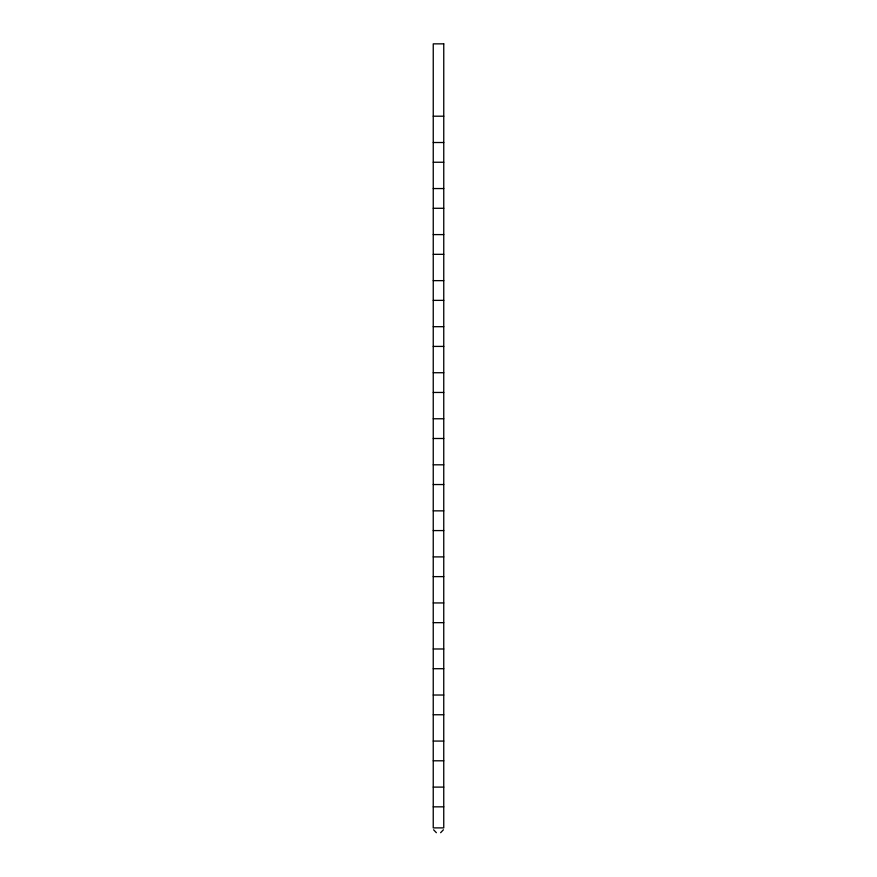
<?xml version="1.0" encoding="UTF-8"?>
<svg xmlns="http://www.w3.org/2000/svg" width="877" height="877" viewBox="0 0 877 877"><rect width="100%" height="100%" fill="white"/><g stroke="black" fill="none" stroke-linecap="round" stroke-linejoin="round"><path stroke-width="1.32" d="M443.411 829.774L440.638 832.701M433.249 116.203L443.751 116.203M433.249 142.512L443.751 142.512M433.249 162.245L443.751 162.245M433.249 188.555L443.751 188.555M433.249 208.287L443.751 208.287M433.249 234.597L443.751 234.597M433.249 254.33L443.751 254.33M433.249 280.64L443.751 280.64M433.249 300.373L443.751 300.373M433.249 326.683L443.751 326.683M433.249 346.415L443.751 346.415M433.249 372.725L443.751 372.725M433.249 392.457L443.751 392.457M433.249 418.767L443.751 418.767M433.249 438.5L443.751 438.5M433.249 464.81L443.751 464.81M433.249 484.542L443.751 484.542M433.249 510.852L443.751 510.852M433.249 530.585L443.751 530.585M433.249 556.895L443.751 556.895M433.249 576.627L443.751 576.627M433.249 602.938L443.751 602.938M433.249 622.67L443.751 622.67M433.249 648.98L443.751 648.98M433.249 668.712L443.751 668.712M433.249 695.022L443.751 695.022M433.249 714.755L443.751 714.755M433.249 741.065L443.751 741.065M433.249 760.798L443.751 760.798M433.249 787.107L443.751 787.107M433.249 806.84L443.751 806.84M436.362 832.701L433.589 829.774M443.751 43.85L433.249 43.85L433.238 827.888L443.751 827.888L443.762 43.85"/></g></svg>
